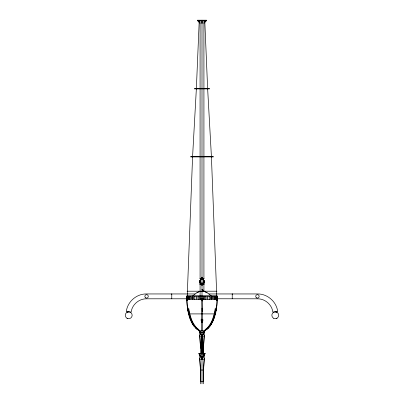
<?xml version="1.0" encoding="UTF-8"?>
<svg xmlns="http://www.w3.org/2000/svg" width="404" height="404" viewBox="0 0 404 404"><rect width="100%" height="100%" fill="white"/><g stroke="black" fill="none" stroke-linecap="round" stroke-linejoin="round"><path stroke-width="0.61" d="M171.771 294.031L171.771 294.354M186.885 298.096L186.906 296.379L186.936 298.788L146.627 298.809C139.102 298.591 132.073 304.586 131.154 312.07L126.29 311.59C127.427 301.738 136.577 293.723 146.506 293.95L195.071 293.95M199.733 355.742L199.733 354.838L199.733 359.166A22.917 0.783 87.7 0 1 200.49 370.034L200.49 383.8M199.733 332.674L199.733 331.77L198.98 330.502L195.778 328.311M202.151 352.823L202.151 353.924L201.849 353.924L201.849 350.152L202.151 350.152M202 356.823L202 308.151M202.03 300.273L202.121 299.97L202.141 300.273M202.151 350.778L202.151 336.542M202 383.8L202 359.166L204.267 354.838L204.267 359.166A22.917 0.783 -87.7 0 0 203.51 370.034L203.51 381.724L200.49 381.724L200.49 371.321A70.266 1.995 88.8 0 0 199.793 359.429M203.51 356.813L203.51 346.965A22.917 0.783 -87.7 0 1 204.267 336.098L204.267 331.77L205.02 330.502C212.459 326.503 214.569 317.307 215.968 309.661L215.443 309.661C214.039 317.1 211.741 325.609 205.025 329.972L205.025 329.76C211.817 324.866 214.024 315.994 215.292 308.151L216.499 308.151L216.14 309.661M232.229 294.354L232.229 293.95L232.229 298.788M200.49 333.441L202 336.391L205.02 330.502L198.98 330.502L199.783 332.154M201.758 358.979L198.98 353.571L200.49 353.571M187.113 299.142L192.582 156.686L196.364 88.668L199.202 21.533M216.887 299.142L211.418 156.686L207.636 88.668L204.798 21.533M204.222 336.098L204.267 335.507M204.222 359.166L204.267 358.575M199.778 281.381C199.753 279.972 201.222 278.846 202.576 279.235C204.813 279.866 204.202 282.699 204.222 284.406L199.778 284.406L199.778 281.381C199.672 284.234 204.328 284.234 204.222 281.381A2.222 2.222 0 0 0 200.889 279.457A2.222 2.222 0 0 0 200.889 283.305A2.222 2.222 0 0 0 204.222 281.381M200.147 280.886L200.147 281.876M203.853 281.876L203.853 280.886M212.236 322.387C216.499 314.453 217.251 304.737 217.115 295.738L186.885 295.738L186.89 300.43M215.292 313.908L216.332 308.151M214.256 316.963C212.671 321.695 210.444 326.568 206.303 329.593L208.08 328.311L211.13 324.402M200.51 299.798L200.904 298.849A1.131 1.131 0 0 1 203.096 298.849L203.49 299.798M204.146 281.957L203.919 282.497L203.919 280.265M202.091 319.801C203.53 317.271 202.757 323.574 201.768 322.478C200.97 321.185 200.773 317.63 201.909 319.801M204.217 332.154L204.651 331.26L204.267 332.199M204.646 331.26C203.51 333.436 205.187 330.108 204.389 331.805M202.242 358.979L204.646 354.328L204.267 355.267M199.687 331.957L198.99 330.502L202 332.987L205.02 330.502L204.247 332.002L205.01 330.502L202 332.553L198.98 330.502L202 336.391M203.464 356.596L205.02 353.571L204.273 355.081L205.02 353.571L203.51 353.571M202.015 336.355L203.51 333.441M202.328 335.502L204.267 331.901M202.328 358.57L202 359.181L201.672 358.57M204.267 354.934L205.02 353.571M203.288 356.596L203.51 356.207M202.606 334.754L203.207 333.729M203.51 356.283L203.328 356.525M202.924 357.106L203.732 355.747M204.53 21.266C205.389 23.563 204.757 19.453 205.065 21.801M200.429 280.3L200.642 280.022M203.358 282.739L203.571 282.462M198.935 21.801C199.243 19.453 198.611 23.563 199.47 21.266M203.919 23.27L206.535 20.654L206.535 20.2L197.465 20.2L197.465 20.654L200.081 23.27M192.688 295.895L196.001 293.289L198.702 291.845A86.431 24.164 -90 0 1 200.071 291.385L200.086 291.38M206.494 329.593L205.025 330.305M196.864 292.774L198.702 291.845M201.424 283.204L201.041 283.042A1.919 1.919 0 0 1 201.041 279.719L201.424 279.558M127.831 318.574L127.008 318.231A3.429 3.429 0 0 1 127.008 312.292L128.719 311.832M202.576 283.204L202.959 283.042M276.169 318.574L276.993 318.231M187.138 300.248L187.34 300.273M186.991 300.273C187.562 293.304 186.087 297.354 187.34 298.849M216.882 300.273L217.115 296.379L217.064 298.773L257.373 298.809C264.898 298.591 271.927 304.586 272.846 312.07L277.71 311.59C276.573 301.738 267.423 293.723 257.494 293.95L208.929 293.95M197.465 20.654L206.535 20.654M194.445 88.441L209.56 88.441M195.607 88.668L197.117 88.668M206.883 88.668L208.393 88.668M194.445 88.895L209.56 88.895M190.663 156.459L213.337 156.459M191.829 156.686L193.339 156.686M210.661 156.686L212.171 156.686M190.663 156.914L213.337 156.914M201.773 278.033L202.227 278.033M199.778 278.356L204.222 278.356M201.773 284.729L202.227 284.729M187.062 291.203L202.202 291.203M203.868 291.203L216.938 291.203M202 291.627L203.687 291.627L203.096 290.198A1.131 1.131 0 0 0 202 289.36M189.638 296.496L188.688 296.496L188.688 299.521L189.638 299.521M196.344 296.496L193.481 296.496L193.481 299.521L196.344 299.521M199.399 296.496L197.041 296.496L197.041 299.521L199.399 299.521M204.601 296.496L206.959 296.496L206.959 299.521L204.601 299.521M207.656 296.496L210.519 296.496L210.519 299.521L207.656 299.521M214.362 296.496L215.312 296.496L215.312 299.521L214.362 299.521M217.074 296.496L217.074 299.521M186.885 298.389L187.34 298.389M216.66 298.389L217.115 298.389M216.66 298.849L217.115 298.849L217.039 298.107M186.885 299.894L187.34 299.894M216.66 299.894L217.115 299.894M202.192 299.97L202.192 301.031M202.278 300.273L202 300.273L202.197 311.641M216.66 300.273L217.105 300.495A62.766 62.766 0 0 1 216.12 310.671M187.88 310.671A62.766 62.766 0 0 1 186.895 300.495L186.885 300.273C187.4 310.585 188.87 322.72 197.49 329.593L197.702 329.593C191.592 324.897 189.355 316.923 188.032 309.661L188.557 309.661C189.961 317.1 192.259 325.609 198.975 329.972L198.975 329.76C192.183 324.866 189.976 315.994 188.708 308.151L187.501 308.151L187.86 309.661M187.885 310.671L190.607 319.801M188.572 313.908L215.428 313.908M192.885 324.685L194.445 326.664M199.611 331.805L199.733 336.098A22.917 0.783 87.7 0 1 200.49 346.965L200.49 356.813M204.374 331.83L205.02 330.502L203.51 333.633M199.733 332.199L199.349 331.26M204.267 336.098L199.733 336.098L199.733 335.507L199.778 336.098M201.849 346.369L202.151 346.369M200.49 346.965L203.51 346.965M201.849 347.859L202.151 347.859M201.849 350.884L202.151 350.884M199.687 355.025L200.536 356.596M202 336.027L202 359.156L198.98 353.571L199.733 355.267M200.495 356.596L203.51 356.596L203.51 348.258A70.266 1.995 -88.8 0 1 204.207 336.36M204.267 359.166L199.733 359.166L199.733 358.575L199.778 359.166M200.49 370.034L203.51 370.034M217.009 300.273L217.009 296.379L217.039 298.096M202 291.249L202.02 291.249A0.752 0.752 0 0 0 202.752 290.481A0.752 0.752 0 0 0 202 289.739M202 299.894L202.02 299.894A0.752 0.752 0 0 0 202.217 299.859M275.281 311.832L276.993 312.292M202.576 279.558L202.959 279.719M203.384 291.279A79.442 22.21 90 0 1 203.914 291.385L203.929 291.385A86.431 24.164 90 0 1 205.288 291.845L207.999 293.289L211.312 295.895M205.298 291.845L207.136 292.774M197.506 329.593L198.975 330.305M203.358 280.022L203.571 280.3M200.429 282.462L200.642 282.739M200.268 355.747L201.076 357.106M200.793 333.729L201.394 334.754M200.49 356.283L200.672 356.525M200.49 356.207L200.712 356.596M198.98 330.502L200.49 333.633M193.026 324.685L191.582 322.033M199.733 331.901L201.672 335.502M198.98 353.571L199.753 355.066M199.854 281.957L200.081 282.497L200.081 280.265M187.668 308.151L188.052 310.671M216.887 298.384L216.887 299.894M214.62 296.496L214.62 299.521M211.418 156.459L211.418 156.914M211.317 296.496L211.317 299.521M209.272 296.496L209.272 299.521M207.818 296.496L207.818 299.521M207.636 88.441L207.636 88.895M205.717 296.496L205.717 299.521M204.727 296.496L204.727 299.521M203.919 20.654L203.919 278.356M203.919 284.406L203.919 291.728M203.51 383.8L203.51 371.321A70.266 1.995 -88.8 0 1 204.207 359.429M203.111 278.356L203.116 279.841M203.116 282.921L203.111 284.406M203.05 296.496L203.05 299.521M202.379 20.654L202.379 23.27L201.621 23.27L201.621 20.654M202.227 277.195L202.227 279.462L201.773 279.462L201.773 277.195M202.227 285.567L202.227 283.3L201.773 283.3L201.773 285.567M202.151 336.027L202.151 353.924M202 20.2L202 330.502M201.849 336.027L201.849 350.778M201.849 351.132L201.849 353.924M200.889 278.356L200.884 279.841M200.884 282.921L200.889 284.406M200.95 296.496L200.95 299.521M200.081 20.654L200.081 278.356M200.081 284.406L200.081 296.001M199.273 296.496L199.273 299.521M198.283 296.496L198.283 299.521M196.364 88.441L196.364 88.895M196.182 296.496L196.182 299.521M194.728 296.496L194.728 299.521M192.683 296.496L192.683 299.521M192.582 156.459L192.582 156.914M189.38 296.496L189.38 299.521M187.113 298.384L187.113 299.894M171.771 293.95L171.771 298.809M201.344 299.495A0.752 0.752 0 0 1 202 298.384A0.752 0.752 0 0 1 202.662 299.495M201.041 283.042A1.919 1.919 0 0 0 203.919 281.381A1.919 1.919 0 0 0 201.041 279.719M127.008 318.231A3.429 3.429 0 0 0 132.153 315.261A3.429 3.429 0 0 0 127.008 312.292M199.793 336.36A70.266 1.995 88.8 0 1 200.49 348.258M202.757 320.039L202.656 320.877A5.479 3.116 -63.7 0 1 202.197 322.352L202 322.71L201.818 322.387A5.479 3.116 63.7 0 1 201.344 320.877L201.344 319.529L202 320.221L202.656 319.529L202.757 320.039M201.243 334.845L200.505 333.371L201.253 334.8M203.495 333.371L202.763 334.896L203.495 333.371M187.017 296.496L186.926 299.521L187.017 296.496M187.456 296.496L187.168 296.496L187.168 299.521L187.456 299.521L187.456 296.496M188.249 296.496L187.759 296.496L187.759 299.521L188.249 299.521L188.249 296.496M190.87 296.496L189.951 296.496L189.951 299.521L190.87 299.521L190.86 296.496M192.865 296.496L191.552 296.496L191.552 299.521L192.865 299.521L192.865 296.496M203.868 296.496L200.132 296.496L200.132 299.521L203.868 299.521L203.868 296.496M212.448 296.496L211.135 296.496L211.135 299.521L212.448 299.521L212.448 296.496M214.049 296.496L213.13 296.496L213.14 299.521L214.049 299.521L214.049 296.496M216.241 296.496L215.751 296.496L215.751 299.521L216.241 299.521L216.241 296.496M216.832 296.496L216.544 296.496L216.544 299.521L216.832 299.521L216.832 296.496M145.708 297.864A1.717 1.717 0 0 0 148.283 296.379A1.717 1.717 0 0 0 145.708 294.895A1.717 1.717 0 0 0 145.708 297.864M273.564 318.231A3.429 3.429 0 0 0 278.709 315.261A3.429 3.429 0 0 0 273.564 312.292A3.429 3.429 0 0 0 273.564 318.231M256.575 297.864A1.717 1.717 0 0 0 259.151 296.379A1.717 1.717 0 0 0 256.575 294.895A1.717 1.717 0 0 0 256.575 297.864"/></g></svg>
